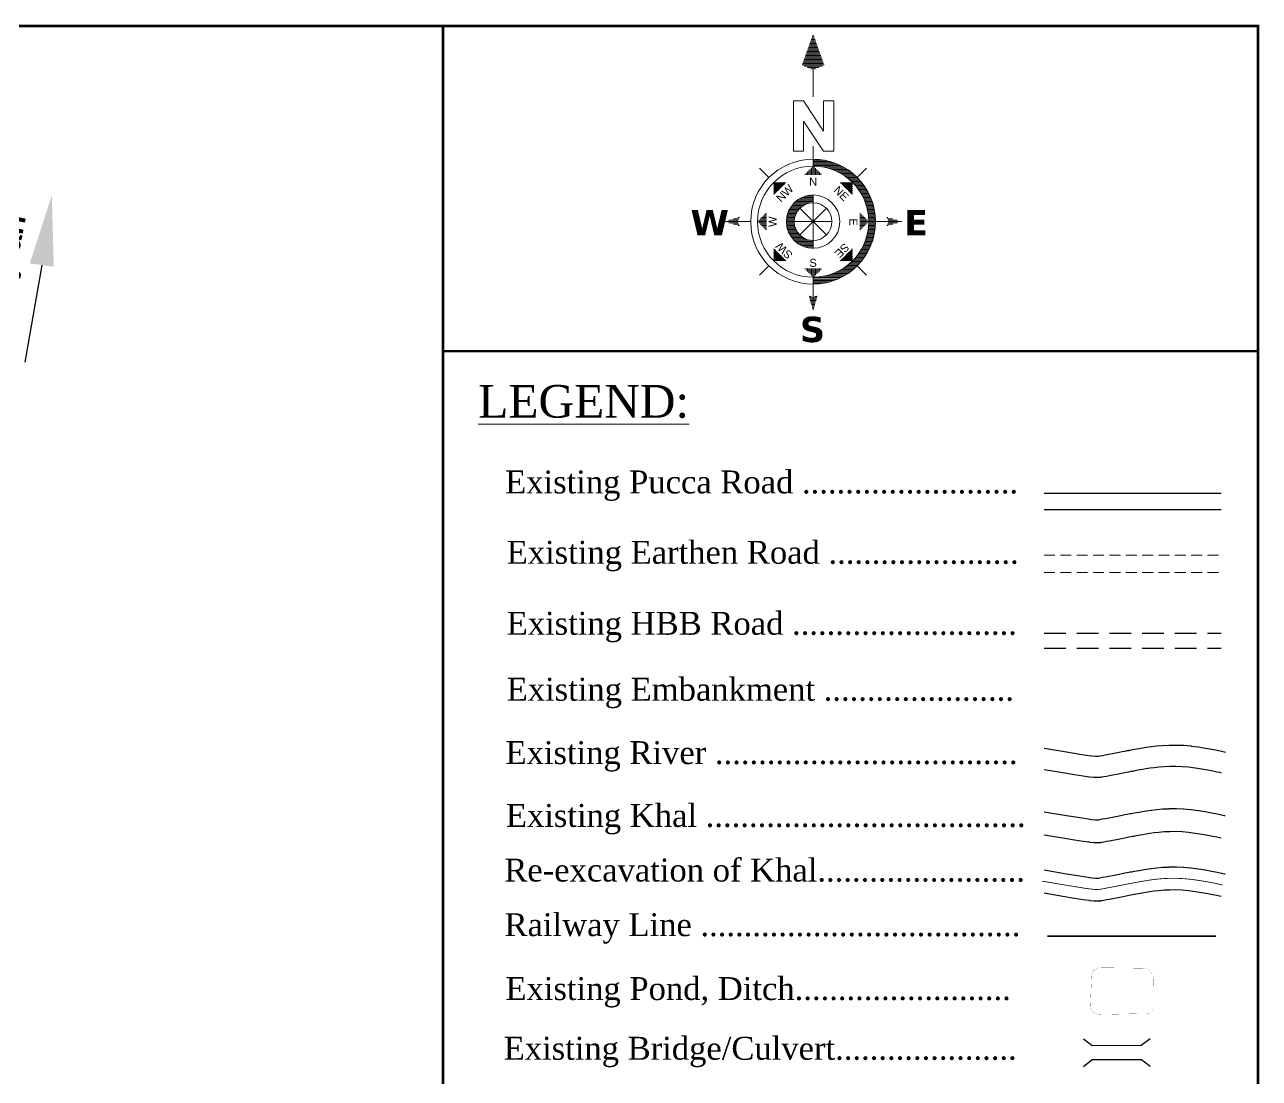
# Model space of a CAD drawing. Header units: millimetres. Extents: x 103 to 31322, y -126863 to -48.
# Drawn here: x 30756 to 31322, y -126371 to -125887 of the extents above; entities that cross this region are included whole.
import ezdxf
from ezdxf.enums import TextEntityAlignment as Align

# ---------------------------------------------------------------- set-up
doc = ezdxf.new("R2010")
doc.units = ezdxf.units.MM
doc.header["$MEASUREMENT"] = 0
for name, pattern in [('CENTERX2', [4, 2.5, -0.5, 0.5, -0.5]), ('DASHED2', [0.375, 0.25, -0.125]), ('HIDDENX2', [0.75, 0.5, -0.25])]:
    doc.linetypes.add(name, pattern=pattern)
for name, color, linetype in [('boundary', 7, 'Continuous'), ('Earthen Emb', 42, 'Continuous'), ('HBB_BFS Road', 7, 'DASHED2'), ('Khal', 4, 'Continuous'), ('RIVER', 150, 'Continuous'), ('TEXT', 5, 'Continuous')]:
    doc.layers.add(name, color=color, linetype=linetype)
for name, color, linetype, lineweight in [('Bridge or Culvert', 7, 'Continuous', 25), ('Earthan Road', 7, 'DASHED2', 9), ('line', 10, 'Continuous', 9), ('OUTLINE', 7, 'Continuous', 15), ('p2', 32, 'Continuous', 15), ('Pond or Ditch', 7, 'Continuous', 9), ('PUCCA ROAD', 1, 'Continuous', 30), ('Rail Line', 14, 'TRACKS', 35)]:
    doc.layers.add(name, color=color, linetype=linetype, lineweight=lineweight)
doc.styles.add('b', font='times.ttf')
doc.styles.add('LEG', font='romantic.ttf')
doc.styles.add('Romans', font='arial.ttf')
doc.styles.get("Standard").update_dxf_attribs({"font": 'arial.ttf'})
doc.styles.add('sum', font='arialbd.ttf')
doc.linetypes.add('TRACKS', pattern='A,0.15,[130,ltypeshp.shx,S=0.25,R=0,X=0,Y=0],0.15', length=0.3)
pattern_1 = [(360, (26.19663, 31.512), (2e-14, 0.2822134), [])]
pattern_2 = [(360, (26.19663, 27.11894), (2e-14, 0.2822134), [])]
pattern_3 = [(180, (26.19663, 27.11894), (2e-14, 0.2822134), [])]
pattern_4 = [(45, (26.19663, 27.11894), (-0.199555, 0.199555), [])]
pattern_5 = [(90, (26.19663, 27.11894), (-0.2822134, 2e-14), [])]
pattern_6 = [(135, (26.19663, 27.11894), (-0.199555, -0.199555), [])]
pattern_7 = [(180, (26.19663, 27.11894), (-2e-14, -0.2822134), [])]
pattern_8 = [(225, (26.19663, 27.11894), (0.199555, -0.199555), [])]
pattern_9 = [(270, (26.19663, 27.11894), (0.2822134, -2e-14), [])]
pattern_10 = [(315, (26.19663, 27.11894), (0.199555, 0.199555), [])]

# ---------------------------------------------------------------- blocks, each defined once
blk = doc.blocks.new('A$C5FE22593')
h = blk.add_hatch()
h.set_pattern_fill('_USER', color=11, scale=0.282213, style=0, pattern_type=0)
h.set_pattern_definition(pattern_1)
h.paths.add_polyline_path([(26.2, 66.79), (23.84, 60.2), (26.2, 59.26), (28.55, 60.2)])
h = blk.add_hatch()
h.set_pattern_fill('_USER', color=11, scale=0.282213, style=0, pattern_type=0)
h.set_pattern_definition(pattern_1)
h.paths.add_polyline_path([(26.2, 66.79), (23.84, 60.2), (26.2, 59.26), (28.55, 60.2)])
h = blk.add_hatch()
h.set_pattern_fill('_USER', color=11, scale=0.282213, style=0, pattern_type=0)
h.set_pattern_definition(pattern_1)
h.paths.add_polyline_path([(26.2, 66.79), (23.84, 60.2), (26.2, 59.26), (28.55, 60.2)])
h = blk.add_hatch()
h.set_pattern_fill('_USER', color=11, scale=0.282213, style=0, pattern_type=0)
h.set_pattern_definition(pattern_1)
h.paths.add_polyline_path([(26.2, 66.79), (23.84, 60.2), (26.2, 59.26), (28.55, 60.2)])
h = blk.add_hatch(color=11)
h.paths.add_polyline_path([(26.2, 15.36), (26.2, 13.92, 1), (26.2, 40.32), (26.2, 38.88, -1)])
h.paths.add_polyline_path([(26.2, 31.11), (26.2, 32.76, 1), (26.2, 21.47), (26.2, 23.13, -1)])
h = blk.add_hatch(color=11)
h.paths.add_polyline_path([(26.2, 15.36), (26.2, 13.92, 1), (26.2, 40.32), (26.2, 38.88, -1)])
h.paths.add_polyline_path([(26.2, 31.11), (26.2, 32.76, 1), (26.2, 21.47), (26.2, 23.13, -1)])
h = blk.add_hatch(color=11)
h.paths.add_polyline_path([(26.2, 15.36), (26.2, 13.92, 1), (26.2, 40.32), (26.2, 38.88, -1)])
h.paths.add_polyline_path([(26.2, 31.11), (26.2, 32.76, 1), (26.2, 21.47), (26.2, 23.13, -1)])
h = blk.add_hatch(color=11)
h.paths.add_polyline_path([(26.2, 15.36), (26.2, 13.92, 1), (26.2, 40.32), (26.2, 38.88, -1)])
h.paths.add_polyline_path([(26.2, 31.11), (26.2, 32.76, 1), (26.2, 21.47), (26.2, 23.13, -1)])
h = blk.add_hatch()
h.set_pattern_fill('_USER', color=11, scale=0.282213, style=0, pattern_type=0)
h.set_pattern_definition(pattern_2)
h.paths.add_polyline_path([(39.4, 27.12, 0.414214), (26.2, 40.32), (26.2, 38.88, -0.414214), (37.96, 27.12, -0.414214), (26.2, 15.36), (26.2, 13.92, 0.414214)])
h = blk.add_hatch()
h.set_pattern_fill('_USER', color=11, scale=0.282213, style=0, pattern_type=0)
h.set_pattern_definition(pattern_2)
h.paths.add_polyline_path([(39.4, 27.12, 0.414214), (26.2, 40.32), (26.2, 38.88, -0.414214), (37.96, 27.12, -0.414214), (26.2, 15.36), (26.2, 13.92, 0.414214)])
h = blk.add_hatch()
h.set_pattern_fill('_USER', color=11, scale=0.282213, style=0, pattern_type=0)
h.set_pattern_definition(pattern_2)
h.paths.add_polyline_path([(39.4, 27.12, 0.414214), (26.2, 40.32), (26.2, 38.88, -0.414214), (37.96, 27.12, -0.414214), (26.2, 15.36), (26.2, 13.92, 0.414214)])
h = blk.add_hatch()
h.set_pattern_fill('_USER', color=11, scale=0.282213, style=0, pattern_type=0)
h.set_pattern_definition(pattern_2)
h.paths.add_polyline_path([(39.4, 27.12, 0.414214), (26.2, 40.32), (26.2, 38.88, -0.414214), (37.96, 27.12, -0.414214), (26.2, 15.36), (26.2, 13.92, 0.414214)])
h = blk.add_hatch()
h.set_pattern_fill('_USER', color=11, scale=0.282213, angle=90, style=0, pattern_type=0)
h.set_pattern_definition(pattern_5)
h.paths.add_polyline_path([(28.08, 37), (26.2, 38.88), (24.32, 37)])
h = blk.add_hatch()
h.set_pattern_fill('_USER', color=11, scale=0.282213, angle=90, style=0, pattern_type=0)
h.set_pattern_definition(pattern_5)
h.paths.add_polyline_path([(28.08, 37), (26.2, 38.88), (24.32, 37)])
h = blk.add_hatch()
h.set_pattern_fill('_USER', color=11, scale=0.282213, angle=90, style=0, pattern_type=0)
h.set_pattern_definition(pattern_5)
h.paths.add_polyline_path([(28.08, 37), (26.2, 38.88), (24.32, 37)])
h = blk.add_hatch()
h.set_pattern_fill('_USER', color=11, scale=0.282213, angle=90, style=0, pattern_type=0)
h.set_pattern_definition(pattern_5)
h.paths.add_polyline_path([(28.08, 37), (26.2, 38.88), (24.32, 37)])
h = blk.add_hatch()
h.set_pattern_fill('_USER', color=11, scale=0.282213, angle=135, style=0, pattern_type=0)
h.set_pattern_definition(pattern_6)
h.paths.add_polyline_path([(20.54, 35.43), (17.88, 35.43), (17.88, 32.77)])
h = blk.add_hatch()
h.set_pattern_fill('_USER', color=11, scale=0.282213, angle=135, style=0, pattern_type=0)
h.set_pattern_definition(pattern_6)
h.paths.add_polyline_path([(20.54, 35.43), (17.88, 35.43), (17.88, 32.77)])
h = blk.add_hatch()
h.set_pattern_fill('_USER', color=11, scale=0.282213, angle=135, style=0, pattern_type=0)
h.set_pattern_definition(pattern_6)
h.paths.add_polyline_path([(20.54, 35.43), (17.88, 35.43), (17.88, 32.77)])
h = blk.add_hatch()
h.set_pattern_fill('_USER', color=11, scale=0.282213, angle=135, style=0, pattern_type=0)
h.set_pattern_definition(pattern_6)
h.paths.add_polyline_path([(20.54, 35.43), (17.88, 35.43), (17.88, 32.77)])
h = blk.add_hatch()
h.set_pattern_fill('_USER', color=11, scale=0.282213, angle=45, style=0, pattern_type=0)
h.set_pattern_definition(pattern_4)
h.paths.add_polyline_path([(34.51, 32.77), (34.51, 35.43), (31.85, 35.43)])
h = blk.add_hatch()
h.set_pattern_fill('_USER', color=11, scale=0.282213, angle=45, style=0, pattern_type=0)
h.set_pattern_definition(pattern_4)
h.paths.add_polyline_path([(34.51, 32.77), (34.51, 35.43), (31.85, 35.43)])
h = blk.add_hatch()
h.set_pattern_fill('_USER', color=11, scale=0.282213, angle=45, style=0, pattern_type=0)
h.set_pattern_definition(pattern_4)
h.paths.add_polyline_path([(34.51, 32.77), (34.51, 35.43), (31.85, 35.43)])
h = blk.add_hatch()
h.set_pattern_fill('_USER', color=11, scale=0.282213, angle=45, style=0, pattern_type=0)
h.set_pattern_definition(pattern_4)
h.paths.add_polyline_path([(34.51, 32.77), (34.51, 35.43), (31.85, 35.43)])
h = blk.add_hatch()
h.set_pattern_fill('_USER', color=11, scale=0.282213, style=0, pattern_type=0)
h.set_pattern_definition(pattern_2)
h.paths.add_polyline_path([(26.2, 31.11), (26.2, 32.76, 0.414214), (20.55, 27.12, 0.414214), (26.2, 21.47), (26.2, 23.13, -0.414214), (22.21, 27.12, -0.414214)])
h = blk.add_hatch()
h.set_pattern_fill('_USER', color=11, scale=0.282213, style=0, pattern_type=0)
h.set_pattern_definition(pattern_2)
h.paths.add_polyline_path([(26.2, 31.11), (26.2, 32.76, 0.414214), (20.55, 27.12, 0.414214), (26.2, 21.47), (26.2, 23.13, -0.414214), (22.21, 27.12, -0.414214)])
h = blk.add_hatch()
h.set_pattern_fill('_USER', color=11, scale=0.282213, style=0, pattern_type=0)
h.set_pattern_definition(pattern_2)
h.paths.add_polyline_path([(26.2, 31.11), (26.2, 32.76, 0.414214), (20.55, 27.12, 0.414214), (26.2, 21.47), (26.2, 23.13, -0.414214), (22.21, 27.12, -0.414214)])
h = blk.add_hatch()
h.set_pattern_fill('_USER', color=11, scale=0.282213, style=0, pattern_type=0)
h.set_pattern_definition(pattern_2)
h.paths.add_polyline_path([(26.2, 31.11), (26.2, 32.76, 0.414214), (20.55, 27.12, 0.414214), (26.2, 21.47), (26.2, 23.13, -0.414214), (22.21, 27.12, -0.414214)])
h = blk.add_hatch()
h.set_pattern_fill('_USER', color=11, scale=0.282213, angle=180, style=0, pattern_type=0)
h.set_pattern_definition(pattern_7)
h.paths.add_polyline_path([(16.32, 29), (14.44, 27.12), (16.32, 25.24)])
h = blk.add_hatch()
h.set_pattern_fill('_USER', color=11, scale=0.282213, angle=180, style=0, pattern_type=0)
h.set_pattern_definition(pattern_7)
h.paths.add_polyline_path([(16.32, 29), (14.44, 27.12), (16.32, 25.24)])
h = blk.add_hatch()
h.set_pattern_fill('_USER', color=11, scale=0.282213, angle=180, style=0, pattern_type=0)
h.set_pattern_definition(pattern_7)
h.paths.add_polyline_path([(16.32, 29), (14.44, 27.12), (16.32, 25.24)])
h = blk.add_hatch()
h.set_pattern_fill('_USER', color=11, scale=0.282213, angle=180, style=0, pattern_type=0)
h.set_pattern_definition(pattern_7)
h.paths.add_polyline_path([(16.32, 29), (14.44, 27.12), (16.32, 25.24)])
h = blk.add_hatch()
h.set_pattern_fill('_USER', color=11, scale=0.282213, style=0, pattern_type=0)
h.set_pattern_definition(pattern_2)
h.paths.add_polyline_path([(36.07, 29), (36.07, 25.24), (37.96, 27.12)])
h = blk.add_hatch()
h.set_pattern_fill('_USER', color=11, scale=0.282213, style=0, pattern_type=0)
h.set_pattern_definition(pattern_2)
h.paths.add_polyline_path([(36.07, 29), (36.07, 25.24), (37.96, 27.12)])
h = blk.add_hatch()
h.set_pattern_fill('_USER', color=11, scale=0.282213, style=0, pattern_type=0)
h.set_pattern_definition(pattern_2)
h.paths.add_polyline_path([(36.07, 29), (36.07, 25.24), (37.96, 27.12)])
h = blk.add_hatch()
h.set_pattern_fill('_USER', color=11, scale=0.282213, style=0, pattern_type=0)
h.set_pattern_definition(pattern_2)
h.paths.add_polyline_path([(36.07, 29), (36.07, 25.24), (37.96, 27.12)])
h = blk.add_hatch()
h.set_pattern_fill('_USER', color=11, scale=0.282213, style=0, pattern_type=0)
h.set_pattern_definition(pattern_3)
h.paths.add_polyline_path([(10.67, 26.18), (10.2, 27.12), (10.67, 28.06), (7.38, 27.12)])
h = blk.add_hatch()
h.set_pattern_fill('_USER', color=11, scale=0.282213, style=0, pattern_type=0)
h.set_pattern_definition(pattern_3)
h.paths.add_polyline_path([(10.67, 26.18), (10.2, 27.12), (10.67, 28.06), (7.38, 27.12)])
h = blk.add_hatch()
h.set_pattern_fill('_USER', color=11, scale=0.282213, style=0, pattern_type=0)
h.set_pattern_definition(pattern_3)
h.paths.add_polyline_path([(10.67, 26.18), (10.2, 27.12), (10.67, 28.06), (7.38, 27.12)])
h = blk.add_hatch()
h.set_pattern_fill('_USER', color=11, scale=0.282213, style=0, pattern_type=0)
h.set_pattern_definition(pattern_3)
h.paths.add_polyline_path([(10.67, 26.18), (10.2, 27.12), (10.67, 28.06), (7.38, 27.12)])
h = blk.add_hatch()
h.set_pattern_fill('_USER', color=11, scale=0.282213, style=0, pattern_type=0)
h.set_pattern_definition(pattern_2)
h.paths.add_polyline_path([(45.01, 27.12), (41.72, 28.06), (42.19, 27.12), (41.72, 26.18)])
h = blk.add_hatch()
h.set_pattern_fill('_USER', color=11, scale=0.282213, style=0, pattern_type=0)
h.set_pattern_definition(pattern_2)
h.paths.add_polyline_path([(45.01, 27.12), (41.72, 28.06), (42.19, 27.12), (41.72, 26.18)])
h = blk.add_hatch()
h.set_pattern_fill('_USER', color=11, scale=0.282213, style=0, pattern_type=0)
h.set_pattern_definition(pattern_2)
h.paths.add_polyline_path([(45.01, 27.12), (41.72, 28.06), (42.19, 27.12), (41.72, 26.18)])
h = blk.add_hatch()
h.set_pattern_fill('_USER', color=11, scale=0.282213, style=0, pattern_type=0)
h.set_pattern_definition(pattern_2)
h.paths.add_polyline_path([(45.01, 27.12), (41.72, 28.06), (42.19, 27.12), (41.72, 26.18)])
h = blk.add_hatch()
h.set_pattern_fill('_USER', color=11, scale=0.282213, angle=-135, style=0, pattern_type=0)
h.set_pattern_definition(pattern_8)
h.paths.add_polyline_path([(17.88, 21.46), (17.88, 18.8), (20.54, 18.8)])
h = blk.add_hatch()
h.set_pattern_fill('_USER', color=11, scale=0.282213, angle=-135, style=0, pattern_type=0)
h.set_pattern_definition(pattern_8)
h.paths.add_polyline_path([(17.88, 21.46), (17.88, 18.8), (20.54, 18.8)])
h = blk.add_hatch()
h.set_pattern_fill('_USER', color=11, scale=0.282213, angle=-135, style=0, pattern_type=0)
h.set_pattern_definition(pattern_8)
h.paths.add_polyline_path([(17.88, 21.46), (17.88, 18.8), (20.54, 18.8)])
h = blk.add_hatch()
h.set_pattern_fill('_USER', color=11, scale=0.282213, angle=-135, style=0, pattern_type=0)
h.set_pattern_definition(pattern_8)
h.paths.add_polyline_path([(17.88, 21.46), (17.88, 18.8), (20.54, 18.8)])
h = blk.add_hatch()
h.set_pattern_fill('_USER', color=11, scale=0.282213, angle=-45, style=0, pattern_type=0)
h.set_pattern_definition(pattern_10)
h.paths.add_polyline_path([(31.85, 18.8), (34.51, 18.8), (34.51, 21.46)])
h = blk.add_hatch()
h.set_pattern_fill('_USER', color=11, scale=0.282213, angle=-45, style=0, pattern_type=0)
h.set_pattern_definition(pattern_10)
h.paths.add_polyline_path([(31.85, 18.8), (34.51, 18.8), (34.51, 21.46)])
h = blk.add_hatch()
h.set_pattern_fill('_USER', color=11, scale=0.282213, angle=-45, style=0, pattern_type=0)
h.set_pattern_definition(pattern_10)
h.paths.add_polyline_path([(31.85, 18.8), (34.51, 18.8), (34.51, 21.46)])
h = blk.add_hatch()
h.set_pattern_fill('_USER', color=11, scale=0.282213, angle=-45, style=0, pattern_type=0)
h.set_pattern_definition(pattern_10)
h.paths.add_polyline_path([(31.85, 18.8), (34.51, 18.8), (34.51, 21.46)])
h = blk.add_hatch()
h.set_pattern_fill('_USER', color=11, scale=0.282213, angle=-90, style=0, pattern_type=0)
h.set_pattern_definition(pattern_9)
h.paths.add_polyline_path([(24.32, 17.24), (26.2, 15.36), (28.08, 17.24)])
h = blk.add_hatch()
h.set_pattern_fill('_USER', color=11, scale=0.282213, angle=-90, style=0, pattern_type=0)
h.set_pattern_definition(pattern_9)
h.paths.add_polyline_path([(24.32, 17.24), (26.2, 15.36), (28.08, 17.24)])
h = blk.add_hatch()
h.set_pattern_fill('_USER', color=11, scale=0.282213, angle=-90, style=0, pattern_type=0)
h.set_pattern_definition(pattern_9)
h.paths.add_polyline_path([(24.32, 17.24), (26.2, 15.36), (28.08, 17.24)])
h = blk.add_hatch()
h.set_pattern_fill('_USER', color=11, scale=0.282213, angle=-90, style=0, pattern_type=0)
h.set_pattern_definition(pattern_9)
h.paths.add_polyline_path([(24.32, 17.24), (26.2, 15.36), (28.08, 17.24)])
h = blk.add_hatch()
h.set_pattern_fill('_USER', color=11, scale=0.282213, style=0, pattern_type=0)
h.set_pattern_definition(pattern_2)
h.paths.add_polyline_path([(27.14, 11.6), (26.2, 11.13), (25.26, 11.6), (26.2, 8.3)])
h = blk.add_hatch()
h.set_pattern_fill('_USER', color=11, scale=0.282213, style=0, pattern_type=0)
h.set_pattern_definition(pattern_2)
h.paths.add_polyline_path([(27.14, 11.6), (26.2, 11.13), (25.26, 11.6), (26.2, 8.3)])
h = blk.add_hatch()
h.set_pattern_fill('_USER', color=11, scale=0.282213, style=0, pattern_type=0)
h.set_pattern_definition(pattern_2)
h.paths.add_polyline_path([(27.14, 11.6), (26.2, 11.13), (25.26, 11.6), (26.2, 8.3)])
h = blk.add_hatch()
h.set_pattern_fill('_USER', color=11, scale=0.282213, style=0, pattern_type=0)
h.set_pattern_definition(pattern_2)
h.paths.add_polyline_path([(27.14, 11.6), (26.2, 11.13), (25.26, 11.6), (26.2, 8.3)])
at = {"color": 11}
for p, q in [((26.2, 53.5), (26.2, 59.26)), ((26.2, 53.5), (26.2, 59.26)), ((26.2, 53.5), (26.2, 59.26)), ((26.2, 53.5), (26.2, 59.26)), ((26.2, 40.32), (26.2, 43.11)), ((26.2, 40.32), (26.2, 43.11)), ((26.2, 40.32), (26.2, 43.11)), ((26.2, 40.32), (26.2, 43.11)), ((26.2, 40.32), (26.2, 38.88)), ((26.2, 40.32), (26.2, 38.88)), ((26.2, 40.32), (26.2, 38.88)), ((26.2, 40.32), (26.2, 38.88)), ((16.86, 36.46), (14.89, 38.43)), ((16.86, 36.46), (14.89, 38.43)), ((16.86, 36.46), (14.89, 38.43)), ((16.86, 36.46), (14.89, 38.43)), ((35.53, 36.46), (37.5, 38.43)), ((35.53, 36.46), (37.5, 38.43)), ((35.53, 36.46), (37.5, 38.43)), ((35.53, 36.46), (37.5, 38.43)), ((26.2, 31.11), (26.2, 32.76)), ((26.2, 31.11), (26.2, 32.76)), ((26.2, 31.11), (26.2, 32.76)), ((26.2, 31.11), (26.2, 32.76)), ((23.37, 24.3), (29.02, 29.94)), ((29.02, 24.3), (23.37, 29.94)), ((29.02, 29.94), (23.37, 24.3)), ((23.37, 29.94), (29.02, 24.3)), ((23.37, 24.3), (29.02, 29.94)), ((29.02, 24.3), (23.37, 29.94)), ((29.02, 29.94), (23.37, 24.3)), ((23.37, 29.94), (29.02, 24.3)), ((23.37, 24.3), (29.02, 29.94)), ((29.02, 24.3), (23.37, 29.94)), ((29.02, 29.94), (23.37, 24.3)), ((23.37, 29.94), (29.02, 24.3)), ((23.37, 24.3), (29.02, 29.94)), ((29.02, 24.3), (23.37, 29.94)), ((29.02, 29.94), (23.37, 24.3)), ((23.37, 29.94), (29.02, 24.3)), ((26.2, 23.13), (26.2, 31.11)), ((26.2, 31.11), (26.2, 23.13)), ((26.2, 23.13), (26.2, 31.11)), ((26.2, 31.11), (26.2, 23.13)), ((26.2, 23.13), (26.2, 31.11)), ((26.2, 31.11), (26.2, 23.13)), ((26.2, 23.13), (26.2, 31.11)), ((26.2, 31.11), (26.2, 23.13)), ((12.99, 27.12), (10.2, 27.12)), ((12.99, 27.12), (10.2, 27.12)), ((12.99, 27.12), (10.2, 27.12)), ((12.99, 27.12), (10.2, 27.12)), ((22.21, 27.12), (30.19, 27.12)), ((30.19, 27.12), (22.21, 27.12)), ((22.21, 27.12), (30.19, 27.12)), ((30.19, 27.12), (22.21, 27.12)), ((22.21, 27.12), (30.19, 27.12)), ((30.19, 27.12), (22.21, 27.12)), ((22.21, 27.12), (30.19, 27.12)), ((30.19, 27.12), (22.21, 27.12)), ((39.4, 27.12), (42.19, 27.12)), ((39.4, 27.12), (42.19, 27.12)), ((39.4, 27.12), (42.19, 27.12)), ((39.4, 27.12), (42.19, 27.12)), ((26.2, 23.13), (26.2, 21.47)), ((26.2, 23.13), (26.2, 21.47)), ((26.2, 23.13), (26.2, 21.47)), ((26.2, 23.13), (26.2, 21.47)), ((16.86, 17.78), (14.89, 15.81)), ((16.86, 17.78), (14.89, 15.81)), ((16.86, 17.78), (14.89, 15.81)), ((16.86, 17.78), (14.89, 15.81)), ((35.53, 17.78), (37.5, 15.81)), ((35.53, 17.78), (37.5, 15.81)), ((35.53, 17.78), (37.5, 15.81)), ((35.53, 17.78), (37.5, 15.81)), ((26.2, 13.92), (26.2, 15.36)), ((26.2, 13.92), (26.2, 15.36)), ((26.2, 13.92), (26.2, 15.36)), ((26.2, 13.92), (26.2, 15.36)), ((26.2, 13.92), (26.2, 11.13)), ((26.2, 13.92), (26.2, 11.13)), ((26.2, 13.92), (26.2, 11.13)), ((26.2, 13.92), (26.2, 11.13))]:
    blk.add_line(p, q, dxfattribs=at)
at = {"color": 1}
for p, q in [((22.03, 52.68), (24.16, 52.68)), ((22.03, 42.01), (22.03, 52.68)), ((22.03, 52.68), (24.16, 52.68)), ((22.03, 42.01), (22.03, 52.68)), ((22.03, 52.68), (24.16, 52.68)), ((22.03, 42.01), (22.03, 52.68)), ((22.03, 52.68), (24.16, 52.68)), ((22.03, 42.01), (22.03, 52.68)), ((24.16, 52.68), (28.43, 46.28)), ((24.16, 52.68), (28.43, 46.28)), ((24.16, 52.68), (28.43, 46.28)), ((24.16, 52.68), (28.43, 46.28)), ((28.43, 52.68), (30.56, 52.68)), ((28.43, 46.28), (28.43, 52.68)), ((28.43, 52.68), (30.56, 52.68)), ((28.43, 46.28), (28.43, 52.68)), ((28.43, 52.68), (30.56, 52.68)), ((28.43, 46.28), (28.43, 52.68)), ((28.43, 52.68), (30.56, 52.68)), ((28.43, 46.28), (28.43, 52.68)), ((30.56, 52.68), (30.56, 42.01)), ((30.56, 52.68), (30.56, 42.01)), ((30.56, 52.68), (30.56, 42.01)), ((30.56, 52.68), (30.56, 42.01)), ((24.16, 48.41), (24.16, 42.01)), ((28.43, 42.01), (24.16, 48.41)), ((24.16, 48.41), (24.16, 42.01)), ((28.43, 42.01), (24.16, 48.41)), ((24.16, 48.41), (24.16, 42.01)), ((28.43, 42.01), (24.16, 48.41)), ((24.16, 48.41), (24.16, 42.01)), ((28.43, 42.01), (24.16, 48.41)), ((24.16, 42.01), (22.03, 42.01)), ((24.16, 42.01), (22.03, 42.01)), ((24.16, 42.01), (22.03, 42.01)), ((24.16, 42.01), (22.03, 42.01)), ((30.56, 42.01), (28.43, 42.01)), ((30.56, 42.01), (28.43, 42.01)), ((30.56, 42.01), (28.43, 42.01)), ((30.56, 42.01), (28.43, 42.01))]:
    blk.add_line(p, q, dxfattribs=at)
at = {"color": 11}
for radius in [13.2, 13.2, 13.2, 13.2, 11.76, 11.76, 11.76, 11.76, 5.64, 5.64, 5.64, 5.64, 3.99, 3.99, 3.99, 3.99]:
    blk.add_circle((26.2, 27.12), radius, dxfattribs=at)
for points in [[(26.2, 66.79), (23.84, 60.2), (26.2, 59.26)], [(26.2, 66.79), (23.84, 60.2), (26.2, 59.26)], [(26.2, 66.79), (23.84, 60.2), (26.2, 59.26)], [(26.2, 66.79), (23.84, 60.2), (26.2, 59.26)], [(26.2, 59.26), (28.55, 60.2), (26.2, 66.79)], [(26.2, 59.26), (28.55, 60.2), (26.2, 66.79)], [(26.2, 59.26), (28.55, 60.2), (26.2, 66.79)], [(26.2, 59.26), (28.55, 60.2), (26.2, 66.79)], [(26.2, 38.88), (28.08, 37), (24.32, 37)], [(26.2, 38.88), (28.08, 37), (24.32, 37)], [(26.2, 38.88), (28.08, 37), (24.32, 37)], [(26.2, 38.88), (28.08, 37), (24.32, 37)], [(17.88, 35.43), (20.54, 35.43), (17.88, 32.77)], [(17.88, 35.43), (20.54, 35.43), (17.88, 32.77)], [(17.88, 35.43), (20.54, 35.43), (17.88, 32.77)], [(17.88, 35.43), (20.54, 35.43), (17.88, 32.77)], [(34.51, 35.43), (34.51, 32.77), (31.85, 35.43)], [(34.51, 35.43), (34.51, 32.77), (31.85, 35.43)], [(34.51, 35.43), (34.51, 32.77), (31.85, 35.43)], [(34.51, 35.43), (34.51, 32.77), (31.85, 35.43)], [(14.44, 27.12), (16.32, 29), (16.32, 25.24)], [(14.44, 27.12), (16.32, 29), (16.32, 25.24)], [(14.44, 27.12), (16.32, 29), (16.32, 25.24)], [(14.44, 27.12), (16.32, 29), (16.32, 25.24)], [(37.96, 27.12), (36.07, 25.24), (36.07, 29)], [(37.96, 27.12), (36.07, 25.24), (36.07, 29)], [(37.96, 27.12), (36.07, 25.24), (36.07, 29)], [(37.96, 27.12), (36.07, 25.24), (36.07, 29)], [(7.38, 27.12), (10.67, 28.06), (10.2, 27.12)], [(7.38, 27.12), (10.67, 28.06), (10.2, 27.12)], [(7.38, 27.12), (10.67, 28.06), (10.2, 27.12)], [(7.38, 27.12), (10.67, 28.06), (10.2, 27.12)], [(10.67, 26.18), (10.2, 27.12), (7.38, 27.12)], [(10.67, 26.18), (10.2, 27.12), (7.38, 27.12)], [(10.67, 26.18), (10.2, 27.12), (7.38, 27.12)], [(10.67, 26.18), (10.2, 27.12), (7.38, 27.12)], [(41.72, 28.06), (42.19, 27.12), (45.01, 27.12)], [(41.72, 28.06), (42.19, 27.12), (45.01, 27.12)], [(41.72, 28.06), (42.19, 27.12), (45.01, 27.12)], [(41.72, 28.06), (42.19, 27.12), (45.01, 27.12)], [(45.01, 27.12), (41.72, 26.18), (42.19, 27.12)], [(45.01, 27.12), (41.72, 26.18), (42.19, 27.12)], [(45.01, 27.12), (41.72, 26.18), (42.19, 27.12)], [(45.01, 27.12), (41.72, 26.18), (42.19, 27.12)], [(17.88, 18.8), (17.88, 21.46), (20.54, 18.8)], [(17.88, 18.8), (17.88, 21.46), (20.54, 18.8)], [(17.88, 18.8), (17.88, 21.46), (20.54, 18.8)], [(17.88, 18.8), (17.88, 21.46), (20.54, 18.8)], [(34.51, 18.8), (31.85, 18.8), (34.51, 21.46)], [(34.51, 18.8), (31.85, 18.8), (34.51, 21.46)], [(34.51, 18.8), (31.85, 18.8), (34.51, 21.46)], [(34.51, 18.8), (31.85, 18.8), (34.51, 21.46)], [(26.2, 15.36), (24.32, 17.24), (28.08, 17.24)], [(26.2, 15.36), (24.32, 17.24), (28.08, 17.24)], [(26.2, 15.36), (24.32, 17.24), (28.08, 17.24)], [(26.2, 15.36), (24.32, 17.24), (28.08, 17.24)], [(26.2, 8.3), (25.26, 11.6), (26.2, 11.13)], [(26.2, 8.3), (25.26, 11.6), (26.2, 11.13)], [(26.2, 8.3), (25.26, 11.6), (26.2, 11.13)], [(26.2, 8.3), (25.26, 11.6), (26.2, 11.13)], [(27.14, 11.6), (26.2, 11.13), (26.2, 8.3)], [(27.14, 11.6), (26.2, 11.13), (26.2, 8.3)], [(27.14, 11.6), (26.2, 11.13), (26.2, 8.3)], [(27.14, 11.6), (26.2, 11.13), (26.2, 8.3)]]:
    blk.add_solid(points, dxfattribs=at)
at = {"color": 11, "style": 'Romans'}
for s, height, rotation, p in [('NW', 1.693, 45, (20.81, 32.51)), ('NW', 1.693, 45, (20.81, 32.51)), ('NW', 1.693, 45, (20.81, 32.51)), ('NW', 1.693, 45, (20.81, 32.51)), ('NE', 1.693, 315, (31.57, 32.5)), ('NE', 1.693, 315, (31.57, 32.5)), ('NE', 1.693, 315, (31.57, 32.5)), ('NE', 1.693, 315, (31.57, 32.5)), ('W', 1.69, 90, (18.48, 27.11)), ('W', 1.69, 90, (18.48, 27.11)), ('W', 1.69, 90, (18.48, 27.11)), ('W', 1.69, 90, (18.48, 27.11)), ('E', 1.69, 270, (33.89, 27.05)), ('E', 1.69, 270, (33.89, 27.05)), ('E', 1.69, 270, (33.89, 27.05)), ('E', 1.69, 270, (33.89, 27.05)), ('SW', 1.693, 135, (20.67, 21.59)), ('SW', 1.693, 135, (20.67, 21.59)), ('SW', 1.693, 135, (20.67, 21.59)), ('SW', 1.693, 135, (20.67, 21.59)), ('SE', 1.693, 225, (31.7, 21.6)), ('SE', 1.693, 225, (31.7, 21.6)), ('SE', 1.693, 225, (31.7, 21.6)), ('SE', 1.693, 225, (31.7, 21.6))]:
    blk.add_text(s, height=height, rotation=rotation, dxfattribs=at).set_placement(p, align=Align.CENTER)
for s, p in [('N', (26.2, 34.74)), ('N', (26.2, 34.74)), ('N', (26.2, 34.74)), ('N', (26.2, 34.74)), ('S', (26.19, 17.56)), ('S', (26.19, 17.56)), ('S', (26.19, 17.56)), ('S', (26.19, 17.56))]:
    blk.add_text(s, height=1.69, dxfattribs=at).set_placement(p, align=Align.CENTER)
at = {"layer": 'p2', "color": 1, "char_height": 5.3676, "attachment_point": 5}
for s, insert in [('{\\fVerdana|b1|i0|c0|p34;W}', (4.33, 26.9)), ('{\\fVerdana|b1|i0|c0|p34;W}', (4.33, 26.9)), ('{\\fVerdana|b1|i0|c0|p34;W}', (4.33, 26.9)), ('{\\fVerdana|b1|i0|c0|p34;W}', (4.33, 26.9)), ('{\\fVerdana|b1|i0|c0|p34;E}', (47.97, 26.9)), ('{\\fVerdana|b1|i0|c0|p34;E}', (47.97, 26.9)), ('{\\fVerdana|b1|i0|c0|p34;E}', (47.97, 26.9)), ('{\\fVerdana|b1|i0|c0|p34;E}', (47.97, 26.9)), ('{\\fVerdana|b1|i0|c0|p34;S}', (26.07, 4.27)), ('{\\fVerdana|b1|i0|c0|p34;S}', (26.07, 4.27)), ('{\\fVerdana|b1|i0|c0|p34;S}', (26.07, 4.27)), ('{\\fVerdana|b1|i0|c0|p34;S}', (26.07, 4.27))]:
    blk.add_mtext(s, dxfattribs=dict(at, insert=insert))

msp = doc.modelspace()

# ---------------------------------------------------------------- linework, layer by layer
at = {"layer": 'boundary', "color": 0}
for points, const_width in [([(29956.78, -125887.87), (31321.83, -125887.87), (31321.83, -126860.9), (29956.78, -126860.9), (29956.78, -125887.87)], 1.25), ([(30947.84, -126631.09), (30947.84, -125887.87)], 1.21), ([(30947.84, -126037.08), (31321.83, -126037.08)], 1.06)]:
    msp.add_lwpolyline(points, dxfattribs=dict(at, const_width=const_width))
at = {"layer": 'Bridge or Culvert', "color": 7, "linetype": 'Continuous', "lineweight": 30}
for points in [[(31241.75, -126352.62), (31245.76, -126355.68), (31268.32, -126355.6), (31272.31, -126352.45)], [(31241.79, -126365.3), (31245.78, -126362.21), (31268.34, -126362.13), (31272.35, -126365.25)]]:
    msp.add_lwpolyline(points, dxfattribs=at)
at = {"layer": 'Earthan Road', "color": 7, "linetype": 'HIDDENX2', "ltscale": 10}
for points in [[(31223.69, -126130.69), (31304.97, -126130.69)], [(31223.69, -126138.66), (31304.91, -126138.66)]]:
    msp.add_lwpolyline(points, dxfattribs=at)
at = {"layer": 'Earthen Emb', "lineweight": 30}
for points in [[(31223.69, -126195.33, 0, 0, 0), (31304.91, -126195.33, 3.47, 3.47, 0)], [(31223.69, -126203.85, 0, 0, 0), (31304.91, -126203.85, 3.47, 3.47, 0)]]:
    msp.add_lwpolyline(points, format="xyseb", dxfattribs=at)
at = {"layer": 'HBB_BFS Road', "color": 1, "linetype": 'DASHED2', "lineweight": 25, "ltscale": 40, "flags": 128}
for points in [[(31223.69, -126166.57), (31304.97, -126166.57)], [(31223.69, -126173.35), (31304.91, -126173.35)]]:
    msp.add_lwpolyline(points, dxfattribs=at)
at = {"layer": 'Khal', "color": 4, "linetype": 'Continuous'}
for points in [[(31223.69, -126248.42), (31233.91, -126250.13), (31239.22, -126251.01), (31243.06, -126251.62), (31245.68, -126251.98), (31247.29, -126252.15), (31248.13, -126252.17), (31248.64, -126252.13), (31249.38, -126252), (31250.54, -126251.77), (31251.94, -126251.5), (31253.47, -126251.2), (31255.07, -126250.9), (31256.67, -126250.59), (31258.2, -126250.29), (31259.6, -126250.02), (31260.8, -126249.79), (31261.75, -126249.6), (31262.51, -126249.46, -0.000461), (31262.52, -126249.46), (31263.16, -126249.33, -0.000727), (31263.17, -126249.33), (31263.77, -126249.22, -0.000788), (31263.79, -126249.22), (31264.42, -126249.1, -0.0006), (31264.43, -126249.1), (31265.17, -126248.96, -0.00033), (31265.17, -126248.96), (31266.09, -126248.8), (31267.28, -126248.58, -0.000676), (31267.29, -126248.58), (31268.79, -126248.32, -0.003183), (31268.85, -126248.31), (31270.65, -126248.01, -0.005207), (31270.75, -126247.99), (31272.84, -126247.7, -0.006703), (31272.97, -126247.68), (31275.31, -126247.41, -0.007978), (31275.47, -126247.39), (31278.04, -126247.18, -0.009172), (31278.22, -126247.17), (31281, -126247.04, -0.010353), (31281.2, -126247.03), (31284.17, -126247.02, -0.01156), (31284.39, -126247.02), (31287.51, -126247.15, -0.011928), (31287.74, -126247.17), (31290.97, -126247.46, -0.009419), (31291.15, -126247.48), (31294.38, -126247.89, -0.007149), (31294.52, -126247.91), (31297.61, -126248.39, -0.0056), (31297.72, -126248.41), (31300.54, -126248.92, -0.004498), (31300.63, -126248.93), (31303.06, -126249.41, -0.003682), (31303.13, -126249.43), (31305.03, -126249.83, -0.003044), (31305.09, -126249.85), (31306.32, -126250.13, -0.002369), (31306.37, -126250.14), (31306.81, -126250.24)], [(31223.69, -126258.97), (31232.32, -126260.42, 0.000575), (31232.33, -126260.42), (31237.66, -126261.3, 0.001752), (31237.69, -126261.31), (31241.59, -126261.93, 0.00424), (31241.67, -126261.94), (31244.42, -126262.33, 0.009421), (31244.6, -126262.35), (31246.48, -126262.54, 0.018889), (31246.85, -126262.56), (31248.15, -126262.6, 0.028642), (31248.7, -126262.58), (31249.7, -126262.49, 0.022093), (31250.13, -126262.44), (31251.11, -126262.26, 0.00369), (31251.18, -126262.25), (31252.38, -126262.02), (31253.78, -126261.75), (31255.31, -126261.45), (31256.91, -126261.14), (31258.51, -126260.83), (31260.04, -126260.54), (31261.43, -126260.27), (31262.63, -126260.04), (31263.58, -126259.85), (31264.33, -126259.71), (31264.96, -126259.59), (31265.54, -126259.48), (31266.16, -126259.36), (31266.89, -126259.23), (31267.81, -126259.07), (31268.98, -126258.86), (31270.44, -126258.6), (31272.17, -126258.31), (31274.14, -126258.03), (31276.35, -126257.78), (31278.76, -126257.58), (31281.35, -126257.46), (31284.1, -126257.44), (31286.99, -126257.56), (31290.02, -126257.83), (31293.09, -126258.22), (31296.06, -126258.69), (31298.79, -126259.18), (31301.15, -126259.64), (31302.98, -126260.04), (31304.17, -126260.31), (31304.91, -126260.48)]]:
    msp.add_lwpolyline(points, format="xyb", dxfattribs=at)
at = {"layer": 'Khal', "color": 3, "lineweight": 25, "ltscale": 0.1}
for points in [[(31223.69, -126275.18), (31233.91, -126276.9), (31239.22, -126277.77), (31243.06, -126278.38), (31245.68, -126278.75), (31247.29, -126278.92), (31248.13, -126278.94), (31248.64, -126278.89), (31249.38, -126278.76), (31250.54, -126278.54), (31251.94, -126278.27), (31253.47, -126277.97), (31255.07, -126277.66), (31256.67, -126277.35), (31258.2, -126277.06), (31259.6, -126276.79), (31260.8, -126276.56), (31261.75, -126276.37), (31262.51, -126276.22, -0.000461), (31262.52, -126276.22), (31263.16, -126276.1, -0.000727), (31263.17, -126276.1), (31263.77, -126275.99, -0.000788), (31263.79, -126275.98), (31264.42, -126275.87, -0.0006), (31264.43, -126275.86), (31265.17, -126275.73, -0.00033), (31265.17, -126275.73), (31266.09, -126275.56), (31267.28, -126275.35, -0.000676), (31267.29, -126275.35), (31268.79, -126275.08, -0.003183), (31268.85, -126275.07), (31270.65, -126274.78, -0.005207), (31270.75, -126274.76), (31272.84, -126274.46, -0.006703), (31272.97, -126274.45), (31275.31, -126274.18, -0.007978), (31275.47, -126274.16), (31278.04, -126273.95, -0.009172), (31278.22, -126273.93), (31281, -126273.81, -0.010353), (31281.2, -126273.8), (31284.17, -126273.79, -0.01156), (31284.39, -126273.79), (31287.51, -126273.92, -0.011928), (31287.74, -126273.93), (31290.97, -126274.22, -0.009419), (31291.15, -126274.24), (31294.38, -126274.65, -0.007149), (31294.52, -126274.67), (31297.61, -126275.16, -0.0056), (31297.72, -126275.17), (31300.54, -126275.68, -0.004498), (31300.63, -126275.7), (31303.06, -126276.18, -0.003682), (31303.13, -126276.19), (31305.03, -126276.6, -0.003044), (31305.09, -126276.61), (31306.32, -126276.89, -0.002369), (31306.37, -126276.9), (31306.81, -126277.01)], [(31223.69, -126285.74), (31232.32, -126287.19, 0.000575), (31232.33, -126287.19), (31237.66, -126288.07, 0.001752), (31237.69, -126288.08), (31241.59, -126288.69, 0.00424), (31241.67, -126288.7), (31244.42, -126289.09, 0.009421), (31244.6, -126289.11), (31246.48, -126289.31, 0.018889), (31246.85, -126289.33), (31248.15, -126289.37, 0.028642), (31248.7, -126289.35), (31249.7, -126289.26, 0.022093), (31250.13, -126289.2), (31251.11, -126289.03, 0.00369), (31251.18, -126289.02), (31252.38, -126288.78), (31253.78, -126288.51), (31255.31, -126288.22), (31256.91, -126287.91), (31258.51, -126287.6), (31260.04, -126287.3), (31261.43, -126287.03), (31262.63, -126286.8), (31263.58, -126286.62), (31264.33, -126286.47), (31264.96, -126286.35), (31265.54, -126286.24), (31266.16, -126286.13), (31266.89, -126286), (31267.81, -126285.83), (31268.98, -126285.62), (31270.44, -126285.36), (31272.17, -126285.08), (31274.14, -126284.8), (31276.35, -126284.54), (31278.76, -126284.34), (31281.35, -126284.22), (31284.1, -126284.21), (31286.99, -126284.33), (31290.02, -126284.6), (31293.09, -126284.99), (31296.06, -126285.45), (31298.79, -126285.95), (31301.15, -126286.41), (31302.98, -126286.8), (31304.17, -126287.07), (31304.91, -126287.25)]]:
    msp.add_lwpolyline(points, format="xyb", dxfattribs=at)
at = {"layer": 'Khal', "color": 7, "linetype": 'CENTERX2', "lineweight": 30, "ltscale": 5, "const_width": 0.364}
msp.add_lwpolyline([(31222.83, -126280.31), (31233.06, -126282.03), (31238.39, -126282.91), (31242.29, -126283.53), (31245.05, -126283.92), (31246.95, -126284.11), (31248.29, -126284.15), (31249.33, -126284.05), (31250.33, -126283.88), (31251.53, -126283.64), (31252.93, -126283.37), (31254.46, -126283.08), (31256.06, -126282.77), (31257.66, -126282.46), (31259.19, -126282.16), (31260.59, -126281.89), (31261.78, -126281.66), (31262.73, -126281.48), (31263.49, -126281.33), (31264.13, -126281.21), (31264.73, -126281.1), (31265.36, -126280.98), (31266.1, -126280.85), (31267.02, -126280.68), (31268.2, -126280.47), (31269.69, -126280.21), (31271.49, -126279.91), (31273.57, -126279.61), (31275.9, -126279.34), (31278.47, -126279.13), (31281.24, -126279), (31284.18, -126278.99), (31287.29, -126279.12), (31290.5, -126279.4), (31293.72, -126279.81), (31296.8, -126280.29), (31299.62, -126280.8), (31302.05, -126281.28), (31303.94, -126281.69), (31305.17, -126281.96), (31305.61, -126282.07)], dxfattribs=at)
at = {"layer": 'Pond or Ditch', "color": 4, "const_width": 0.061}
msp.add_lwpolyline([(31248.46, -126320.04), (31268.91, -126320.25, -0.407338), (31273.89, -126325.21), (31273.82, -126338.44, -0.346244), (31271.73, -126341.06), (31249.23, -126341.48, -0.392601), (31244.97, -126337.67), (31245.47, -126323.91, -0.321685), (31248.46, -126320.04, -5.135448)], format="xyb", dxfattribs=at)
at = {"layer": 'PUCCA ROAD', "lineweight": 25}
for points in [[(31223.75, -126102.23), (31304.97, -126102.23)], [(31223.69, -126109.79), (31304.91, -126109.79)]]:
    msp.add_lwpolyline(points, dxfattribs=at)
at = {"layer": 'Rail Line', "color": 212, "ltscale": 10, "true_color": 0xc529d6}
msp.add_line((31225.3, -126305.52), (31302.55, -126305.52), dxfattribs=at)
at = {"layer": 'RIVER', "color": 4, "linetype": 'Continuous'}
for points in [[(31223.69, -126219.22), (31233.91, -126220.94), (31239.22, -126221.82), (31243.06, -126222.42), (31245.68, -126222.79), (31247.29, -126222.96), (31248.13, -126222.98), (31248.64, -126222.93), (31249.38, -126222.8), (31250.54, -126222.58), (31251.94, -126222.31), (31253.47, -126222.01), (31255.07, -126221.7), (31256.67, -126221.39), (31258.2, -126221.1), (31259.6, -126220.83), (31260.8, -126220.6), (31261.75, -126220.41), (31262.51, -126220.27, -0.000461), (31262.52, -126220.26), (31263.16, -126220.14, -0.000727), (31263.17, -126220.14), (31263.77, -126220.03, -0.000788), (31263.79, -126220.02), (31264.42, -126219.91, -0.0006), (31264.43, -126219.91), (31265.17, -126219.77, -0.00033), (31265.17, -126219.77), (31266.09, -126219.6), (31267.28, -126219.39, -0.000676), (31267.29, -126219.39), (31268.79, -126219.12, -0.003183), (31268.85, -126219.11), (31270.65, -126218.82, -0.005207), (31270.75, -126218.8), (31272.84, -126218.5, -0.006703), (31272.97, -126218.49), (31275.31, -126218.22, -0.007978), (31275.47, -126218.2), (31278.04, -126217.99, -0.009172), (31278.22, -126217.98), (31281, -126217.85, -0.010353), (31281.2, -126217.84), (31284.17, -126217.83, -0.01156), (31284.39, -126217.83), (31287.51, -126217.96, -0.011928), (31287.74, -126217.97), (31290.97, -126218.26, -0.009419), (31291.15, -126218.28), (31294.38, -126218.69, -0.007149), (31294.52, -126218.71), (31297.61, -126219.2, -0.0056), (31297.72, -126219.22), (31300.54, -126219.72, -0.004498), (31300.63, -126219.74), (31303.06, -126220.22, -0.003682), (31303.13, -126220.24), (31305.03, -126220.64, -0.003044), (31305.09, -126220.65), (31306.32, -126220.93, -0.002369), (31306.37, -126220.94), (31306.81, -126221.05)], [(31223.69, -126229.03), (31232.32, -126230.47, 0.000575), (31232.33, -126230.47), (31237.66, -126231.35, 0.001752), (31237.69, -126231.36), (31241.59, -126231.98, 0.00424), (31241.67, -126231.99), (31244.42, -126232.38, 0.009421), (31244.6, -126232.4), (31246.48, -126232.59, 0.018889), (31246.85, -126232.61), (31248.15, -126232.65, 0.028642), (31248.7, -126232.63), (31249.7, -126232.54, 0.022093), (31250.13, -126232.49), (31251.11, -126232.31, 0.00369), (31251.18, -126232.3), (31252.38, -126232.07), (31253.78, -126231.8), (31255.31, -126231.5), (31256.91, -126231.19), (31258.51, -126230.88), (31260.04, -126230.59), (31261.43, -126230.32), (31262.63, -126230.09), (31263.58, -126229.9), (31264.33, -126229.76), (31264.96, -126229.64), (31265.54, -126229.53), (31266.16, -126229.41), (31266.89, -126229.28), (31267.81, -126229.12), (31268.98, -126228.91), (31270.44, -126228.65), (31272.17, -126228.36), (31274.14, -126228.08), (31276.35, -126227.83), (31278.76, -126227.63), (31281.35, -126227.51), (31284.1, -126227.49), (31286.99, -126227.61), (31290.02, -126227.88), (31293.09, -126228.27), (31296.06, -126228.74), (31298.79, -126229.23), (31301.15, -126229.7), (31302.98, -126230.09), (31304.17, -126230.36), (31304.91, -126230.53)]]:
    msp.add_lwpolyline(points, format="xyb", dxfattribs=at)
at = {"layer": 'TEXT', "color": 0, "lineweight": 25}
msp.add_lwpolyline([(30763.83, -125997.56), (30756.1, -126042.11)], dxfattribs=at)
msp.add_solid([(30758.29, -125996.79), (30768.4, -125965.59), (30769.31, -125998.33)], dxfattribs=at)

# ---------------------------------------------------------------- block references
at = {"layer": 'line', "xscale": 2.169202984638105, "yscale": 2.169202984579897, "zscale": 2.169202984634725}
msp.add_blockref('A$C5FE22593', (31060.89, -126036.47), dxfattribs=at)

# ---------------------------------------------------------------- texts
at = {"layer": 'OUTLINE', "style": 'LEG'}
msp.add_text('%%ULEGEND:', height=14.98, dxfattribs=at).set_placement((30964.07, -126067.59))
at = {"layer": 'OUTLINE', "ltscale": 0.1, "style": 'b'}
msp.add_text('Railway Line .....................................', height=10.5078, dxfattribs=at).set_placement((30976.12, -126305.54))
at = {"layer": 'OUTLINE', "ltscale": 0.1, "char_height": 10.5078, "width": 490.2857, "attachment_point": 1, "style": 'b'}
for s, insert in [('Existing Pucca Road .........................', (30976.4, -126091.84)), ('Existing Earthen Road ......................', (30977.11, -126124.14)), ('Existing HBB Road ..........................', (30977.11, -126156.72)), ('Existing Embankment ......................', (30977.11, -126186.99)), (' Existing River ...................................', (30972.6, -126216.05)), ('Existing Khal .....................................', (30976.74, -126244.9)), ('Re-excavation of Khal........................', (30976.02, -126269.97)), (' Existing Pond, Ditch.........................', (30972.57, -126324.34)), (' Existing Bridge/Culvert.....................', (30971.77, -126351.75))]:
    msp.add_mtext(s, dxfattribs=dict(at, insert=insert))
at = {"layer": 'TEXT', "color": 7, "insert": (30734.45, -126039), "char_height": 9.555, "width": 184.97, "attachment_point": 1, "rotation": 78.9975, "style": 'sum'}
msp.add_mtext('To Majbari', dxfattribs=at)

doc.saveas('drawing.dxf')
